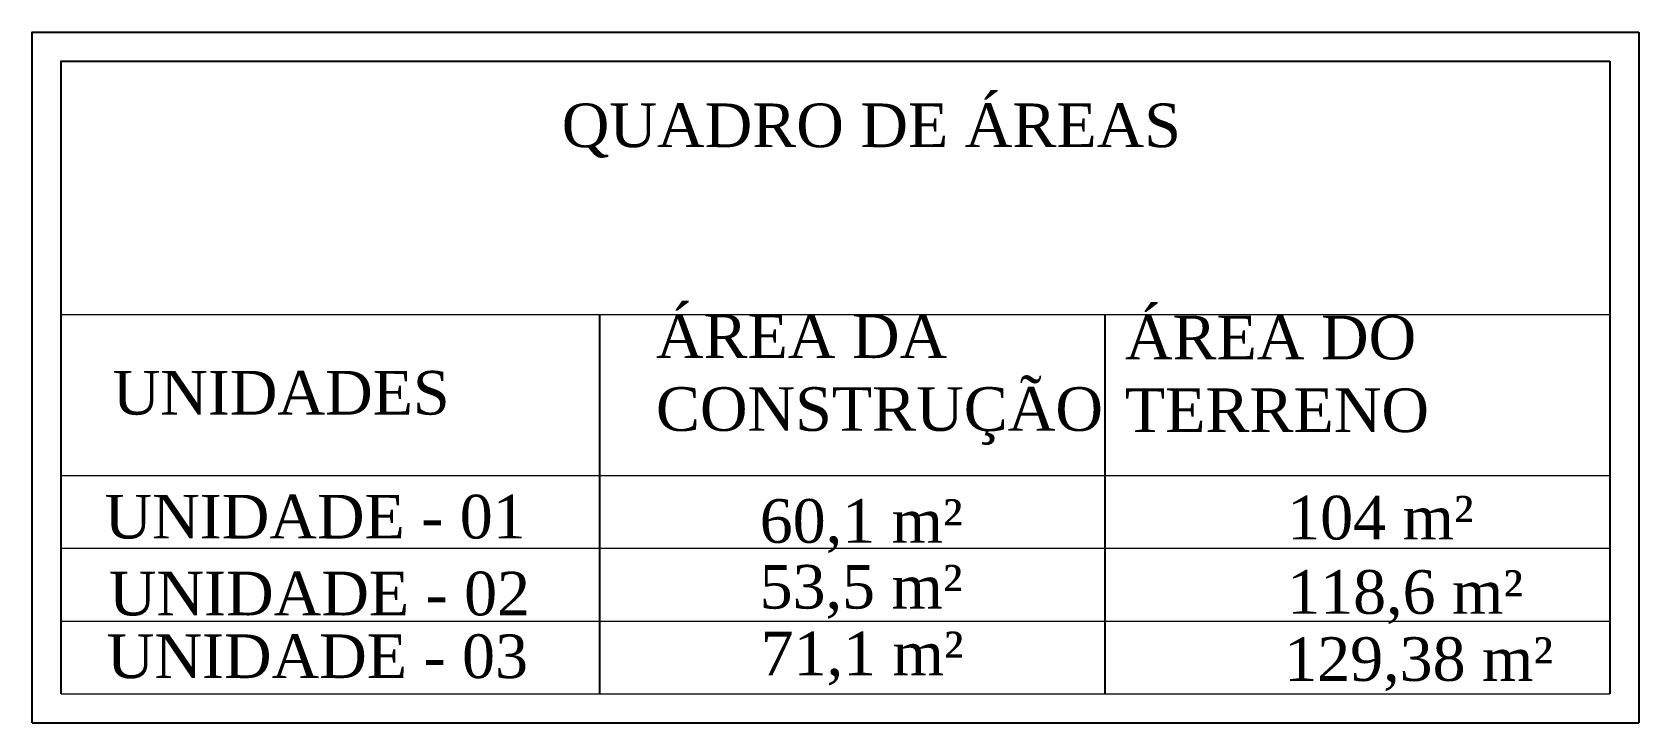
# Model space of a CAD drawing. Header units: centimetres. Extents: x -48696 to 156237, y -5617 to 29024.
# Drawn here: x -7151 to -6047, y 16196 to 16671 of the extents above; entities that cross this region are included whole.
import ezdxf

# ---------------------------------------------------------------- set-up
doc = ezdxf.new("R2010")
doc.units = ezdxf.units.CM
doc.layers.add('01', color=1, linetype='Continuous')
doc.layers.add('COTAS', color=7, linetype='Continuous', lineweight=0)
doc.layers.add('Pilares Sub-solo', color=7, linetype='Continuous', lineweight=70)
doc.styles.add('Valéria', font='romantic.ttf', dxfattribs={"height": 10})

msp = doc.modelspace()

# ---------------------------------------------------------------- linework, layer by layer
for p in [(-6046.62436, 16671.08396), (-7150.64976, 16196.37548)]:
    msp.add_line(p, (-6046.62436, 16196.37548))
msp.add_lwpolyline([(-7150.64976, 16196.37548), (-7150.64976, 16671.08396), (-6046.62436, 16671.08396)])
at = {"layer": '01'}
for p, q in [((-6066.62436, 16651.08396), (-6066.62436, 16216.37548)), ((-6760.79739, 16477.08976), (-6760.79739, 16216.37548)), ((-6413.62436, 16477.08976), (-6413.62436, 16216.37548))]:
    msp.add_line(p, q, dxfattribs=at)
msp.add_lwpolyline([(-7130.64976, 16216.37548), (-7130.64976, 16651.08396), (-6066.62436, 16651.08396)], dxfattribs=at)
at = {"layer": 'COTAS', "color": 1}
for p, q in [((-7130.64976, 16477.08976), (-6066.62436, 16477.08976)), ((-7130.64976, 16366.37548), (-6066.62436, 16366.37548)), ((-7130.64976, 16316.37548), (-6066.62436, 16316.37548)), ((-7130.64976, 16266.37548), (-6066.62436, 16266.37548)), ((-7130.64976, 16216.37548), (-6066.62436, 16216.37548))]:
    msp.add_line(p, q, dxfattribs=at)

# ---------------------------------------------------------------- texts
at = {"layer": 'COTAS', "color": 1, "char_height": 30, "attachment_point": 1, "style": 'Valéria'}
for s, width, heights, insert in [('UNIDADE - 01', 389.9735637, [58.3481], (-7100.93689, 16353.09186)), ('UNIDADE - 02', 283.9727043, [34.33025], (-7097.94137, 16300.24499)), ('UNIDADE - 03', 290.5998705, [49.36293], (-7099.36405, 16257.14828))]:
    msp.add_mtext_dynamic_manual_height_columns(s, width=width, gutter_width=50, heights=heights, dxfattribs=dict(at, insert=insert))
at = {"layer": 'Pilares Sub-solo', "color": 7, "char_height": 30, "attachment_point": 1, "style": 'Valéria'}
for s, width, heights, insert in [('\\pxi1.1899;{\\C1;QUADRO DE ÁREAS}', 1565.5593968, [48.54125], (-6822.41831, 16622.0562)), ('{\\C1;ÁREA DA CONSTRUÇÃO}', 470.2908194, [0], (-6722.01217, 16477.08976)), ('{\\C1;ÁREA DO TERRENO}', 293.5301161, [136.16032], (-6399.74807, 16476.24358)), ('{\\C1;UNIDADES}', 332.1701288, [2.53122], (-7095.35281, 16438.26846)), ('{\\C1;104 m²}', 275.5719754, [36.25185], (-6288.25998, 16352.40937)), ('{\\C1;60,1 m²}', 275.5719754, [36.25185], (-6650.68662, 16350.12685)), ('{\\C1;53,5 m²}', 275.5719754, [36.25185], (-6650.7547, 16304.94554)), ('{\\C1;118,6 m²}', 275.5719754, [36.25185], (-6288.25998, 16301.3262)), ('{\\C1;71,1 m²}', 275.5719754, [36.25185], (-6650.02774, 16259.1423)), ('{\\C1;129,38 m²}', 275.5719754, [36.25185], (-6290.30427, 16255.2476))]:
    msp.add_mtext_dynamic_manual_height_columns(s, width=width, gutter_width=50, heights=heights, dxfattribs=dict(at, insert=insert))

doc.saveas('drawing.dxf')
